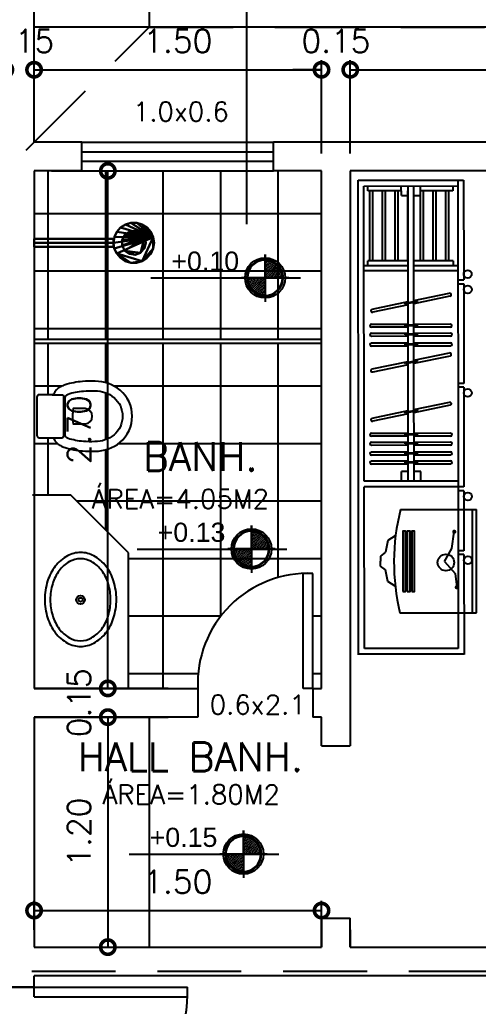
# Model space of a CAD drawing. Extents: x 500 to 638, y 181 to 267.
# Drawn here: x 540.95 to 543.34, y 231.96 to 237.11 of the extents above; entities that cross this region are included whole.
import ezdxf
from ezdxf.enums import TextEntityAlignment as Align

# ---------------------------------------------------------------- set-up
doc = ezdxf.new("R2010")
doc.units = 0
doc.header["$LTSCALE"] = 7
doc.linetypes.add('HIDDEN2', pattern=[0.1875, 0.125, -0.0625])
doc.layers.get('0').update_dxf_attribs({"linetype": 'CONTINUOUS'})
doc.layers.get('DEFPOINTS').update_dxf_attribs({"linetype": 'CONTINUOUS'})
for name, color, linetype in [('ACESSÓRIO', 2, 'CONTINUOUS'), ('ALVENARIA', 7, 'CONTINUOUS'), ('ALVENARIA1', 44, 'CONTINUOUS'), ('COBERTURA', 6, 'CONTINUOUS'), ('COTA', 1, 'CONTINUOUS'), ('HATCH', 30, 'CONTINUOUS'), ('JAPOR', 142, 'CONTINUOUS'), ('TEXTO2', 40, 'CONTINUOUS'), ('TEXTO3', 3, 'CONTINUOUS')]:
    doc.layers.add(name, color=color, linetype=linetype)
doc.styles.add('ARIALN', font='arial.ttf')
doc.styles.add('SIMPLEX', font='SIMPLEX.SHX')
doc.dimstyles.new('DIM50', dxfattribs={"dimtxt": 0.12, "dimasz": 0.15, "dimexe": 0.05, "dimexo": 0.09, "dimgap": 0.09, "dimtad": 1, "dimzin": 0, "dimdsep": 46, "dimtxsty": 'SIMPLEX', "dimblk1": 'DOTSMALL', "dimblk2": 'DOTSMALL', "dimsah": 1, "dimcen": 0.09, "dimadec": 0, "dimazin": 0, "dimtfac": 1, "dimtix": 1, "dimtofl": 0, "dimtmove": 2, "dimatfit": 3, "dimldrblk": 'DOTSMALL', "dimfxl": 1, "dimtolj": 1, "dimtzin": 0, "dimarcsym": 0})

# ---------------------------------------------------------------- blocks, each defined once
blk = doc.blocks.new('A$C552C76D0')
at = {"layer": 'ACESSÓRIO'}
for points in [[(0.4965, 0.1825), (0.4965, 0.0825, -0.411177), (0.4855, 0.0705), (0.4165, 0.0705, 0.293607), (0.4085, 0.066, -0.168721), (0.3745, 0.029, -0.065493), (0.3493, 0.0187, -0.054217), (0.2587, 0.0012, -0.032691), (0.1933, 0, -0.170487), (0.0627, 0.0464, -0.222764), (0, 0.1825, -0.222764), (0.0627, 0.3186, -0.170487), (0.1933, 0.365, -0.032691), (0.2587, 0.3638, -0.054217), (0.3493, 0.3463, -0.065493), (0.3745, 0.336, -0.168721), (0.4085, 0.299, 0.293607), (0.4165, 0.2945), (0.4855, 0.2945, -0.411177), (0.4965, 0.2825)], [(0.05, 0.1825, 0.222371), (0.0945, 0.085, 0.171293), (0.1945, 0.05, 0.033324), (0.2545, 0.051, 0.054221), (0.3345, 0.0665, 0.314946), (0.3495, 0.089), (0.3495, 0.1825), (0.3495, 0.276, 0.314946), (0.3345, 0.2985, 0.054221), (0.2545, 0.314, 0.033324), (0.1945, 0.315, 0.171293), (0.0945, 0.28, 0.222371)], [(0.2445, 0.2225), (0.3075, 0.2225, -0.075), (0.3075, 0.1425), (0.2445, 0.1425, -0.9125)]]:
    blk.add_lwpolyline(points, format="xyb", close=True, dxfattribs=at)
for points in [[(0.4165, 0.2945), (0.366, 0.2945, 0.448446), (0.358, 0.286)], [(0, 0.182, -0.000669), (0, 0.1825, -0.170487)], [(0.4165, 0.0705), (0.366, 0.0705, -0.448446), (0.358, 0.079)]]:
    blk.add_lwpolyline(points, format="xyb", dxfattribs=at)
blk = doc.blocks.new('SACHS__3')
at = {"color": 0}
mesh = blk.add_polyface(dxfattribs=at)
corners = [(0, -2.08, 228.8), (41.51, -2.08, 228.8), (41.51, -2.08, 231.2), (0, -2.08, 231.2), (41.51, 0, 232.4), (0, 0, 232.4), (41.51, 2.08, 231.2), (0, 2.08, 231.2), (41.51, 2.08, 228.8), (0, 2.08, 228.8), (41.51, 0, 227.6), (0, 0, 227.6), (58.92, 7.97, 220), (60.89, 5.7, 220), (62.13, 2.97, 220), (56.4, 9.6, 220), (53.53, 10.45, 220), (50.53, 10.45, 220), (47.64, 9.62, 220), (45.12, 8, 220), (43.14, 5.74, 220), (41.88, 3.02, 220), (41.44, 0.05, 220), (41.85, -2.92, 220), (43.09, -5.66, 220), (56.31, -9.64, 220), (50.42, -10.44, 220), (47.55, -9.57, 220), (45.04, -7.93, 220), (53.42, -10.46, 220), (62.1, -3.07, 220), (60.83, -5.79, 220), (58.84, -8.04, 220), (62.56, -0.11, 220), (62.13, 2.97, 234), (60.89, 5.7, 234), (58.92, 7.97, 234), (56.4, 9.6, 234), (53.53, 10.45, 234), (50.53, 10.45, 234), (47.64, 9.62, 234), (45.12, 8, 234), (43.14, 5.74, 234), (41.88, 3.02, 234), (41.44, 0.05, 234), (41.85, -2.92, 234), (43.09, -5.66, 234), (56.31, -9.64, 234), (50.42, -10.44, 234), (47.55, -9.57, 234), (45.04, -7.93, 234), (53.42, -10.46, 234), (62.1, -3.07, 234), (60.83, -5.79, 234), (58.84, -8.04, 234), (62.56, -0.11, 234), (52.77, 6.22, 234), (55.57, 5.15, 234), (57.55, 2.91, 234), (49.8, 5.87, 234), (47.33, 4.17, 234), (45.92, 1.53, 234), (45.91, -1.47, 234), (47.28, -4.13, 234), (55.52, -5.19, 234), (52.71, -6.23, 234), (49.74, -5.84, 234), (58.27, -0.06, 234), (57.52, -2.96, 234), (57.55, 2.91, 238), (55.57, 5.15, 238), (52.77, 6.22, 238), (49.8, 5.87, 238), (47.33, 4.17, 238), (45.92, 1.53, 238), (45.91, -1.47, 238), (47.28, -4.13, 238), (55.52, -5.19, 238), (52.71, -6.23, 238), (49.74, -5.84, 238), (58.27, -0.06, 238), (57.52, -2.96, 238)]
mesh.append_faces([[corners[k] for k in face] for face in [(0, 1, 2, 3), (3, 2, 4, 5), (5, 4, 6, 7), (7, 6, 8, 9), (9, 8, 10, 11), (11, 10, 1, 0), (14, 13, 35, 34), (13, 12, 36, 35), (12, 15, 37, 36), (15, 16, 38, 37), (16, 17, 39, 38), (17, 18, 40, 39), (18, 19, 41, 40), (19, 20, 42, 41), (20, 21, 43, 42), (21, 22, 44, 43), (22, 23, 45, 44), (23, 24, 46, 45), (24, 28, 50, 46), (28, 27, 49, 50), (27, 26, 48, 49), (26, 29, 51, 48), (29, 25, 47, 51), (25, 32, 54, 47), (32, 31, 53, 54), (31, 30, 52, 53), (30, 33, 55, 52), (33, 14, 34, 55), (58, 57, 70, 69), (57, 56, 71, 70), (56, 59, 72, 71), (59, 60, 73, 72), (60, 61, 74, 73), (61, 62, 75, 74), (62, 63, 76, 75), (63, 66, 79, 76), (66, 65, 78, 79), (65, 64, 77, 78), (64, 68, 81, 77), (68, 67, 80, 81), (67, 58, 69, 80)]], dxfattribs={"color": 0})
mesh.append_faces([[corners[k] for k in face] for face in [(49, 46, 50), (47, 48, 51), (53, 47, 54), (34, 52, 55), (78, 76, 79), (80, 77, 81)]], dxfattribs={"vtx0": -1, "color": 0})
mesh.append_faces([[corners[k] for k in face] for face in [(27, 24, 26), (31, 25, 30), (48, 46, 49), (52, 47, 53), (65, 63, 64), (67, 64, 58), (77, 76, 78), (69, 77, 80)]], dxfattribs={"vtx0": -1, "vtx1": -1, "color": 0})
mesh.append_faces([[corners[k] for k in face] for face in [(25, 24, 14), (26, 24, 25), (30, 25, 14), (34, 46, 47), (47, 46, 48), (34, 47, 52), (64, 63, 58), (69, 76, 77)]], dxfattribs={"vtx0": -1, "vtx1": -1, "vtx2": -1, "color": 0})
mesh.append_faces([[corners[k] for k in face] for face in [(34, 36, 37), (34, 37, 38), (34, 38, 39), (34, 39, 40), (34, 40, 41), (34, 41, 42), (34, 42, 43), (34, 43, 44), (34, 44, 45), (34, 45, 46), (69, 71, 72), (69, 72, 73), (69, 73, 74), (69, 74, 75), (69, 75, 76)]], dxfattribs={"vtx0": -1, "vtx2": -1, "color": 0})
mesh.append_faces([[corners[k] for k in face] for face in [(28, 24, 27), (29, 26, 25), (32, 25, 31), (33, 30, 14), (66, 63, 65), (68, 64, 67)]], dxfattribs={"vtx1": -1, "color": 0})
mesh.append_faces([[corners[k] for k in face] for face in [(15, 12, 14), (16, 15, 14), (17, 16, 14), (18, 17, 14), (19, 18, 14), (20, 19, 14), (21, 20, 14), (22, 21, 14), (23, 22, 14), (24, 23, 14), (59, 56, 58), (60, 59, 58), (61, 60, 58), (62, 61, 58), (63, 62, 58)]], dxfattribs={"vtx1": -1, "vtx2": -1, "color": 0})
mesh.append_faces([[corners[k] for k in face] for face in [(12, 13, 14), (34, 35, 36), (56, 57, 58), (69, 70, 71)]], dxfattribs={"vtx2": -1, "color": 0})
blk = doc.blocks.new('RTTTck')
for p, q in [((26.6504, 11.7236), (26.6504, 12.249)), ((27.3654, 12.249), (26.6504, 12.249)), ((27.3654, 11.7197), (27.3654, 12.249)), ((26.6504, 12.2204), (27.3654, 12.2204)), ((26.9214, 12.0785), (26.8048, 12.0957)), ((27.0106, 12.0271), (27.093, 12.1025)), ((27.093, 12.1025), (27.1891, 12.1128)), ((27.0106, 12.0271), (26.9214, 12.0785)), ((26.8339, 11.6856), (26.8656, 11.6357)), ((27.182, 11.6856), (27.1503, 11.6357)), ((26.8656, 11.6357), (26.9464, 11.6203)), ((26.9464, 11.6203), (26.9733, 11.5857)), ((27.0695, 11.6203), (27.0426, 11.5857)), ((27.1503, 11.6357), (27.0695, 11.6203)), ((26.9733, 11.5857), (27.0079, 11.5857)), ((27.0426, 11.5857), (27.0079, 11.5857))]:
    blk.add_line(p, q)
at = {"const_width": 0.0143}
for points in [[(26.8119, 12.0957, 1), (26.7976, 12.0957, 1)], [(27.1962, 12.1128, 1), (27.1819, 12.1128, 1)]]:
    blk.add_lwpolyline(points, format="xyb", close=True, dxfattribs=at)
for points in [[(27.2195, 11.801), (27.2195, 11.8202), (26.8002, 11.8202), (26.8002, 11.801)], [(27.2195, 11.7703), (27.2195, 11.7895), (26.8002, 11.7895), (26.8002, 11.7703)], [(27.2195, 11.7395), (27.2195, 11.7587), (26.8002, 11.7587), (26.8002, 11.7395)]]:
    blk.add_lwpolyline(points, close=True)
blk.add_circle((27.0175, 12.0374), 0.0572)
blk.add_arc((27.0156, 13.1628), 1.4849, 255.76227, 283.62592)
blk = doc.blocks.new('A$C3E6E6E0C')
at = {"layer": 'ACESSÓRIO'}
for p, q in [((0, 2.4752), (0.55, 2.4757)), ((0.0014, 0.8752), (0, 2.4752)), ((0.52, 2.4757), (0.5214, 0.8757)), ((0.55, 2.4757), (0.5505, 1.9557)), ((0.03, 2.4453), (0.52, 2.4457)), ((0.0314, 0.9053), (0.03, 2.4453)), ((0.0499, 2.4193), (0.0499, 2.4453)), ((0.225, 2.4195), (0.0499, 2.4193)), ((0.0607, 2.0545), (0.0603, 2.4193)), ((0.0768, 2.0545), (0.0765, 2.4193)), ((0.1268, 2.0545), (0.1265, 2.4194)), ((0.1429, 2.0546), (0.1426, 2.4194)), ((0.1929, 2.0546), (0.1926, 2.4194)), ((0.2091, 2.0546), (0.2088, 2.4195)), ((0.2251, 2.3954), (0.225, 2.4454)), ((0.2591, 2.0547), (0.2588, 2.4195)), ((0.2611, 1.2684), (0.26, 2.4455)), ((0.2911, 1.2746), (0.29, 2.4455)), ((0.3252, 2.0547), (0.3249, 2.4196)), ((0.3251, 2.3955), (0.325, 2.4455)), ((0.4944, 2.4197), (0.325, 2.4196)), ((0.3414, 2.0547), (0.341, 2.4196)), ((0.3914, 2.0548), (0.391, 2.4196)), ((0.4075, 2.0548), (0.4072, 2.4196)), ((0.4575, 2.0548), (0.4572, 2.4197)), ((0.4736, 2.0549), (0.4733, 2.4197)), ((0.4944, 2.4457), (0.4944, 2.4197)), ((0.2251, 2.3954), (0.2601, 2.3955)), ((0.2901, 2.3955), (0.3251, 2.3955)), ((0.2604, 2.0287), (0.0304, 2.0285)), ((0.2604, 2.0547), (0.0502, 2.0545)), ((0.0503, 2.0285), (0.0502, 2.0545)), ((0.4948, 2.0549), (0.2904, 2.0547)), ((0.5204, 2.0289), (0.2904, 2.0287)), ((0.4948, 2.0549), (0.4948, 2.0289)), ((0.2604, 2.0027), (0.0304, 2.0025)), ((0.5204, 2.003), (0.2904, 2.0028)), ((0.5205, 1.9557), (0.5505, 1.9557)), ((0.5205, 1.9357), (0.5505, 1.9357)), ((0.5505, 1.9357), (0.5509, 1.4157)), ((0.2906, 1.8484), (0.4755, 1.8865)), ((0.4789, 1.8697), (0.2906, 1.8309)), ((0.0725, 1.8034), (0.2606, 1.8422)), ((0.2606, 1.8247), (0.076, 1.7867)), ((0.2449, 1.8339), (0.3065, 1.8466)), ((0.2459, 1.829), (0.2449, 1.8339)), ((0.3075, 1.8417), (0.2459, 1.829)), ((0.2607, 1.7203), (0.2606, 1.832)), ((0.2907, 1.7203), (0.2906, 1.8382)), ((0.3065, 1.8466), (0.3075, 1.8417)), ((0.0694, 1.7251), (0.2607, 1.7253)), ((0.2607, 1.7082), (0.0694, 1.708)), ((0.2444, 1.7203), (0.3072, 1.7204)), ((0.2444, 1.7153), (0.2444, 1.7203)), ((0.3072, 1.7154), (0.2444, 1.7153)), ((0.2607, 1.6732), (0.2607, 1.7154)), ((0.2907, 1.7253), (0.4808, 1.7255)), ((0.2907, 1.6732), (0.2907, 1.7154)), ((0.4808, 1.7084), (0.2907, 1.7082)), ((0.3072, 1.7204), (0.3072, 1.7154)), ((0.0694, 1.678), (0.2607, 1.6782)), ((0.2607, 1.661), (0.0694, 1.6609)), ((0.2444, 1.6732), (0.3073, 1.6732)), ((0.2444, 1.6682), (0.2444, 1.6732)), ((0.3073, 1.6683), (0.2444, 1.6682)), ((0.2608, 1.622), (0.2607, 1.6682)), ((0.2907, 1.6782), (0.4808, 1.6784)), ((0.2908, 1.622), (0.2907, 1.6683)), ((0.4809, 1.6612), (0.2907, 1.6611)), ((0.3073, 1.6732), (0.3073, 1.6683)), ((0.0695, 1.6268), (0.2607, 1.6269)), ((0.2608, 1.6098), (0.0695, 1.6096)), ((0.2445, 1.6219), (0.3073, 1.622)), ((0.2445, 1.617), (0.2445, 1.6219)), ((0.3073, 1.617), (0.2445, 1.617)), ((0.2907, 1.627), (0.4809, 1.6271)), ((0.4809, 1.61), (0.2908, 1.6098)), ((0.3073, 1.622), (0.3073, 1.617)), ((0.2908, 1.5366), (0.4758, 1.5747)), ((0.4792, 1.558), (0.2908, 1.5191)), ((0.0728, 1.4917), (0.2608, 1.5304)), ((0.2608, 1.513), (0.0763, 1.4749)), ((0.2452, 1.5221), (0.3068, 1.5348)), ((0.2462, 1.5173), (0.2452, 1.5221)), ((0.3078, 1.53), (0.2462, 1.5173)), ((0.3068, 1.5348), (0.3078, 1.53)), ((0.5509, 1.4157), (0.5209, 1.4157)), ((0.551, 1.3957), (0.521, 1.3957)), ((0.551, 1.3957), (0.5514, 0.8757)), ((0.2911, 1.2797), (0.476, 1.3178)), ((0.4794, 1.301), (0.2911, 1.2622)), ((0.073, 1.2347), (0.2611, 1.2735)), ((0.2611, 1.256), (0.0765, 1.218)), ((0.2454, 1.2652), (0.307, 1.2779)), ((0.2464, 1.2603), (0.2454, 1.2652)), ((0.308, 1.273), (0.2464, 1.2603)), ((0.2612, 1.1516), (0.2611, 1.2634)), ((0.2912, 1.1517), (0.2911, 1.2695)), ((0.307, 1.2779), (0.308, 1.273)), ((0.0699, 1.1564), (0.2612, 1.1566)), ((0.2612, 1.1395), (0.0699, 1.1393)), ((0.2449, 1.1516), (0.3077, 1.1517)), ((0.2449, 1.1467), (0.2449, 1.1516)), ((0.3077, 1.1467), (0.2449, 1.1467)), ((0.2612, 1.1045), (0.2612, 1.1467)), ((0.2912, 1.1566), (0.4813, 1.1568)), ((0.2912, 1.1045), (0.2912, 1.1467)), ((0.4813, 1.1397), (0.2912, 1.1395)), ((0.3077, 1.1517), (0.3077, 1.1467)), ((0.0699, 1.1093), (0.2612, 1.1095)), ((0.2612, 1.0924), (0.0699, 1.0922)), ((0.2449, 1.1045), (0.3078, 1.1046)), ((0.2449, 1.0995), (0.2449, 1.1045)), ((0.3078, 1.0996), (0.2449, 1.0995)), ((0.2613, 1.0533), (0.2612, 1.0996)), ((0.2912, 1.1095), (0.4814, 1.1097)), ((0.2913, 1.0533), (0.2912, 1.0996)), ((0.4814, 1.0926), (0.2912, 1.0924)), ((0.3078, 1.1046), (0.3078, 1.0996)), ((0.07, 1.0581), (0.2612, 1.0582)), ((0.2613, 1.0411), (0.07, 1.0409)), ((0.245, 1.0483), (0.245, 1.0533)), ((0.245, 1.0533), (0.3078, 1.0533)), ((0.3078, 1.0484), (0.245, 1.0483)), ((0.2613, 1.0062), (0.2613, 1.0483)), ((0.2912, 1.0583), (0.4814, 1.0584)), ((0.2913, 1.0062), (0.2913, 1.0483)), ((0.4814, 1.0413), (0.2913, 1.0411)), ((0.3078, 1.0533), (0.3078, 1.0484)), ((0.07, 1.011), (0.2613, 1.0111)), ((0.2613, 0.994), (0.07, 0.9938)), ((0.245, 1.0061), (0.3079, 1.0062)), ((0.245, 1.0012), (0.245, 1.0061)), ((0.3079, 1.0012), (0.245, 1.0012)), ((0.2614, 0.9055), (0.2613, 1.0012)), ((0.2913, 1.0112), (0.4814, 1.0113)), ((0.2914, 0.9055), (0.2913, 1.0012)), ((0.4815, 0.9942), (0.2913, 0.994)), ((0.3079, 1.0062), (0.3079, 1.0012)), ((0.2613, 0.9555), (0.2263, 0.9554)), ((0.2264, 0.9054), (0.2263, 0.9554)), ((0.3263, 0.9555), (0.2913, 0.9555)), ((0.3264, 0.9055), (0.3263, 0.9555)), ((0.0022, 0), (0.0014, 0.8752)), ((0.5214, 0.9057), (0.0314, 0.9053)), ((0.5514, 0.8757), (0.0314, 0.8753)), ((0.0322, 0.0322), (0.0314, 0.8753)), ((0.5214, 0.8757), (0.5222, 0.0326)), ((0.5514, 0.8557), (0.5214, 0.8557)), ((0.5514, 0.8557), (0.5517, 0.5427)), ((0.5517, 0.5427), (0.5217, 0.5426)), ((0.5517, 0.5227), (0.5217, 0.5226)), ((0.5517, 0.5227), (0.5522, 0.0027)), ((0.5522, 0.0027), (0.0022, 0.0022)), ((0.5222, 0.0326), (0.0322, 0.0322)), ((0.5522, 0.0027), (0.5522, 0.0005))]:
    blk.add_line(p, q, dxfattribs=at)
for centre in [(0.5712, 1.9859), (0.5713, 1.9055), (0.5717, 1.3655), (0.5722, 0.8255), (0.5725, 0.4925)]:
    blk.add_circle(centre, 0.0208, dxfattribs=at)
for centre, start, end in [((0.4772, 1.8781), 281.6452, 101.6452), ((0.0742, 1.795), 101.6452, 281.6452), ((0.0694, 1.7166), 90.0505, 270.0505), ((0.4808, 1.7169), 270.0505, 90.0505), ((0.0694, 1.6694), 90.0505, 270.0505), ((0.4809, 1.6698), 270.0505, 90.0505), ((0.0695, 1.6182), 90.0505, 270.0505), ((0.4809, 1.6186), 270.0505, 90.0505), ((0.4775, 1.5663), 281.6452, 101.6452), ((0.0745, 1.4833), 101.6452, 281.6452), ((0.4777, 1.3094), 281.6452, 101.6452), ((0.0747, 1.2264), 101.6452, 281.6452), ((0.0699, 1.1479), 90.0505, 270.0505), ((0.4813, 1.1482), 270.0505, 90.0505), ((0.0699, 1.1008), 90.0505, 270.0505), ((0.4814, 1.1011), 270.0505, 90.0505), ((0.07, 1.0495), 90.0505, 270.0505), ((0.4814, 1.0499), 270.0505, 90.0505), ((0.07, 1.0024), 90.0505, 270.0505), ((0.4814, 1.0028), 270.0505, 90.0505)]:
    blk.add_arc(centre, 0.00856, start, end, dxfattribs=at)
at = {"layer": 'ACESSÓRIO', "xscale": 0.7538247115756462, "yscale": 0.7538247115756747, "zscale": 0.7538247115756774, "rotation": 270}
blk.add_blockref('RTTTck', (-8.6166, 20.8476), dxfattribs=at)
blk = doc.blocks.new('_DOTSMALL')
at = {"color": 0, "linetype": 'ByBlock', "const_width": 0.5}
blk.add_lwpolyline([(-0.0625, 0, 1), (0.0625, 0, 1)], format="xyb", close=True, dxfattribs=at)
blk = doc.blocks.new('*D27')
at = {"layer": 'COTA', "color": 0, "lineweight": -2}
for p, q in [((541.0266, 236.5619), (541.0266, 236.8997)), ((542.5263, 236.4119), (542.5263, 236.8997)), ((541.0266, 236.8497), (542.5263, 236.8497))]:
    blk.add_line(p, q, dxfattribs=at)
at = {"layer": 'DEFPOINTS', "color": 0}
for p in [(542.5263, 236.8497), (541.0266, 236.4719), (542.5263, 236.3219)]:
    blk.add_point(p, dxfattribs=at)
at = {"layer": 'COTA', "color": 0, "lineweight": -2, "xscale": 0.15, "yscale": 0.15, "zscale": 0.15, "rotation": 180}
blk.add_blockref('_DOTSMALL', (541.0266, 236.8497), dxfattribs=at)
at = {"layer": 'COTA', "color": 0, "lineweight": -2, "xscale": 0.15, "yscale": 0.15, "zscale": 0.15}
blk.add_blockref('_DOTSMALL', (542.5263, 236.8497), dxfattribs=at)
at = {"layer": 'COTA', "color": 0, "insert": (541.7765, 236.9997), "char_height": 0.12, "attachment_point": 5, "style": 'SIMPLEX'}
blk.add_mtext('\\A1;1.50', dxfattribs=at)
blk = doc.blocks.new('*D28')
at = {"layer": 'COTA', "color": 0, "lineweight": -2}
for p, q in [((542.5263, 236.4119), (542.5263, 236.8997)), ((542.6763, 236.4119), (542.6763, 236.8997)), ((542.5263, 236.8497), (542.3763, 236.8497)), ((542.6763, 236.8497), (542.8263, 236.8497))]:
    blk.add_line(p, q, dxfattribs=at)
at = {"layer": 'DEFPOINTS', "color": 0}
for p in [(542.6763, 236.8497), (542.5263, 236.3219), (542.6763, 236.3219)]:
    blk.add_point(p, dxfattribs=at)
at = {"layer": 'COTA', "color": 0, "lineweight": -2, "xscale": 0.15, "yscale": 0.15, "zscale": 0.15}
blk.add_blockref('_DOTSMALL', (542.5263, 236.8497), dxfattribs=at)
at = {"layer": 'COTA', "color": 0, "lineweight": -2, "xscale": 0.15, "yscale": 0.15, "zscale": 0.15, "rotation": 180}
blk.add_blockref('_DOTSMALL', (542.6763, 236.8497), dxfattribs=at)
at = {"layer": 'COTA', "color": 0, "insert": (542.6013, 236.9997), "char_height": 0.12, "attachment_point": 5, "style": 'SIMPLEX'}
blk.add_mtext('\\A1;0.15', dxfattribs=at)
blk = doc.blocks.new('*D29')
at = {"layer": 'COTA', "color": 0, "lineweight": -2}
for p, q in [((542.6763, 236.4119), (542.6763, 236.8997)), ((546.284, 236.4119), (546.284, 236.8997)), ((542.6763, 236.8497), (546.284, 236.8497))]:
    blk.add_line(p, q, dxfattribs=at)
at = {"layer": 'DEFPOINTS', "color": 0}
for p in [(546.284, 236.8497), (542.6763, 236.3219), (546.284, 236.3219)]:
    blk.add_point(p, dxfattribs=at)
at = {"layer": 'COTA', "color": 0, "lineweight": -2, "xscale": 0.15, "yscale": 0.15, "zscale": 0.15, "rotation": 180}
blk.add_blockref('_DOTSMALL', (542.6763, 236.8497), dxfattribs=at)
at = {"layer": 'COTA', "color": 0, "lineweight": -2, "xscale": 0.15, "yscale": 0.15, "zscale": 0.15}
blk.add_blockref('_DOTSMALL', (546.284, 236.8497), dxfattribs=at)
at = {"layer": 'COTA', "color": 0, "insert": (544.4802, 236.9997), "char_height": 0.12, "attachment_point": 5, "style": 'SIMPLEX'}
blk.add_mtext('\\A1;3.60', dxfattribs=at)
blk = doc.blocks.new('*D37')
at = {"layer": 'COTA', "color": 0, "lineweight": -2}
for p, q in [((540.8766, 236.4404), (540.8766, 236.8997)), ((541.0266, 236.5619), (541.0266, 236.8997)), ((540.8766, 236.8497), (540.7266, 236.8497)), ((541.0266, 236.8497), (541.1766, 236.8497))]:
    blk.add_line(p, q, dxfattribs=at)
at = {"layer": 'DEFPOINTS', "color": 0}
for p in [(540.8766, 236.8497), (541.0266, 236.4719), (540.8766, 236.3504)]:
    blk.add_point(p, dxfattribs=at)
at = {"layer": 'COTA', "color": 0, "lineweight": -2, "xscale": 0.15, "yscale": 0.15, "zscale": 0.15}
blk.add_blockref('_DOTSMALL', (540.8766, 236.8497), dxfattribs=at)
at = {"layer": 'COTA', "color": 0, "lineweight": -2, "xscale": 0.15, "yscale": 0.15, "zscale": 0.15, "rotation": 180}
blk.add_blockref('_DOTSMALL', (541.0266, 236.8497), dxfattribs=at)
at = {"layer": 'COTA', "color": 0, "insert": (540.9516, 236.9997), "char_height": 0.12, "attachment_point": 5, "style": 'SIMPLEX'}
blk.add_mtext('\\A1;0.15', dxfattribs=at)
blk = doc.blocks.new('*D68')
at = {"layer": 'COTA', "color": 0, "lineweight": -2}
for p, q in [((541.1166, 233.4719), (541.4613, 233.4719)), ((541.4113, 233.4719), (541.4113, 232.2719)), ((541.1166, 232.2719), (541.4613, 232.2719))]:
    blk.add_line(p, q, dxfattribs=at)
at = {"layer": 'DEFPOINTS', "color": 0}
for p in [(541.0266, 233.4719), (541.0266, 232.2719), (541.4113, 232.2719)]:
    blk.add_point(p, dxfattribs=at)
at = {"layer": 'COTA', "color": 0, "lineweight": -2, "xscale": 0.15, "yscale": 0.15, "zscale": 0.15}
for p, rotation in [((541.4113, 233.4719), 90), ((541.4113, 232.2719), 270)]:
    blk.add_blockref('_DOTSMALL', p, dxfattribs=dict(at, rotation=rotation))
at = {"layer": 'COTA', "color": 0, "insert": (541.2613, 232.8719), "char_height": 0.12, "attachment_point": 5, "rotation": 90, "style": 'SIMPLEX'}
blk.add_mtext('\\A1;1.20', dxfattribs=at)
blk = doc.blocks.new('*D69')
at = {"layer": 'COTA', "color": 0, "lineweight": -2}
for p, q in [((541.0266, 232.3619), (541.0266, 232.5129)), ((542.5263, 232.3619), (542.5263, 232.5129)), ((541.0266, 232.4629), (542.5263, 232.4629))]:
    blk.add_line(p, q, dxfattribs=at)
at = {"layer": 'DEFPOINTS', "color": 0}
for p in [(542.5263, 232.4629), (541.0266, 232.2719), (542.5263, 232.2719)]:
    blk.add_point(p, dxfattribs=at)
at = {"layer": 'COTA', "color": 0, "lineweight": -2, "xscale": 0.15, "yscale": 0.15, "zscale": 0.15, "rotation": 180}
blk.add_blockref('_DOTSMALL', (541.0266, 232.4629), dxfattribs=at)
at = {"layer": 'COTA', "color": 0, "lineweight": -2, "xscale": 0.15, "yscale": 0.15, "zscale": 0.15}
blk.add_blockref('_DOTSMALL', (542.5263, 232.4629), dxfattribs=at)
at = {"layer": 'COTA', "color": 0, "insert": (541.7765, 232.6129), "char_height": 0.12, "attachment_point": 5, "style": 'SIMPLEX'}
blk.add_mtext('\\A1;1.50', dxfattribs=at)
blk = doc.blocks.new('*D70')
at = {"layer": 'COTA', "color": 0, "lineweight": -2}
for p, q in [((541.4113, 233.6219), (541.4113, 233.7719)), ((541.1166, 233.6219), (541.4613, 233.6219)), ((541.1166, 233.4719), (541.4613, 233.4719)), ((541.4113, 233.4719), (541.4113, 233.3219))]:
    blk.add_line(p, q, dxfattribs=at)
at = {"layer": 'DEFPOINTS', "color": 0}
for p in [(541.0266, 233.6219), (541.4113, 233.6219), (541.0266, 233.4719)]:
    blk.add_point(p, dxfattribs=at)
at = {"layer": 'COTA', "color": 0, "lineweight": -2, "xscale": 0.15, "yscale": 0.15, "zscale": 0.15}
for p, rotation in [((541.4113, 233.6219), 270), ((541.4113, 233.4719), 90)]:
    blk.add_blockref('_DOTSMALL', p, dxfattribs=dict(at, rotation=rotation))
at = {"layer": 'COTA', "color": 0, "insert": (541.2613, 233.5469), "char_height": 0.12, "attachment_point": 5, "rotation": 90, "style": 'SIMPLEX'}
blk.add_mtext('\\A1;0.15', dxfattribs=at)
blk = doc.blocks.new('*D71')
at = {"layer": 'COTA', "color": 0, "lineweight": -2}
for p, q in [((541.1166, 236.3219), (541.4613, 236.3219)), ((541.4113, 233.6219), (541.4113, 236.3219)), ((541.1166, 233.6219), (541.4613, 233.6219))]:
    blk.add_line(p, q, dxfattribs=at)
at = {"layer": 'DEFPOINTS', "color": 0}
for p in [(541.0266, 236.3219), (541.4113, 236.3219), (541.0266, 233.6219)]:
    blk.add_point(p, dxfattribs=at)
at = {"layer": 'COTA', "color": 0, "lineweight": -2, "xscale": 0.15, "yscale": 0.15, "zscale": 0.15}
for p, rotation in [((541.4113, 236.3219), 90), ((541.4113, 233.6219), 270)]:
    blk.add_blockref('_DOTSMALL', p, dxfattribs=dict(at, rotation=rotation))
at = {"layer": 'COTA', "color": 0, "insert": (541.2613, 234.9719), "char_height": 0.12, "attachment_point": 5, "rotation": 90, "style": 'SIMPLEX'}
blk.add_mtext('\\A1;2.70', dxfattribs=at)

msp = doc.modelspace()

# ---------------------------------------------------------------- hatches: boundary and pattern name
at = {"layer": 'HATCH'}
h = msp.add_hatch(dxfattribs=at)
h.set_pattern_fill('_USER', color=256, scale=0.3, style=0, double=1, pattern_type=0)
h.set_pattern_definition([(0, (0.5, 0), (0, 0.3), []), (90, (0.5, 0), (-0.3, 2e-17), [])])
h.paths.add_polyline_path([(541.5188, 234.3294), (541.5188, 233.6219), (541.7266, 233.6219), (541.8809, 233.6219, -0.439902), (542.4809, 234.2219), (542.4809, 233.6219), (542.5263, 233.6219), (542.5263, 235.4219), (541.0266, 235.4219), (541.0266, 234.814), (541.0266, 234.6294), (541.2188, 234.6294)])
h.paths.add_polyline_path([(541.4753, 234.9058, -0.170487), (541.3447, 234.8594, -0.032691), (541.2793, 234.8605, -0.054217), (541.1887, 234.8781, -0.065493), (541.1635, 234.8884, -0.168721), (541.1295, 234.9254, 0.261951), (541.1225, 234.9299), (541.0536, 234.9299, -0.439902), (541.0415, 234.9419), (541.0415, 235.0419), (541.0415, 235.1419, -0.439902), (541.0536, 235.1539), (541.1225, 235.1539, 0.261951), (541.1295, 235.1584, -0.168721), (541.1635, 235.1954, -0.065493), (541.1887, 235.2056, -0.054217), (541.2793, 235.2232, -0.032691), (541.3447, 235.2244, -0.170487), (541.4753, 235.1779, -0.222764), (541.538, 235.0419, -0.222764)], flags=16)
h.paths.add_polyline_path([(541.4435, 234.9444, -0.171293), (541.3435, 234.9094, -0.033324), (541.2835, 234.9104, -0.054221), (541.2035, 234.9259, -0.314946), (541.1885, 234.9484), (541.1885, 235.0419), (541.1885, 235.1354, -0.314946), (541.2035, 235.1579, -0.054221), (541.2835, 235.1734, -0.033324), (541.3435, 235.1744, -0.171293), (541.4435, 235.1394, -0.222371), (541.488, 235.0419, -0.222371)], flags=0)
h.paths.add_polyline_path([(541.2935, 235.0019), (541.2305, 235.0019, -0.075), (541.2305, 235.0819), (541.2935, 235.0819, -0.9125)], flags=0)
h.paths.add_polyline_path([(542.3766, 235.4419), (542.5263, 235.4419), (542.5263, 236.3219), (542.2765, 236.3219), (541.2765, 236.3219), (541.0266, 236.3219), (541.0266, 235.4419)])
h.paths.add_polyline_path([(541.5388, 234.7191), (542.2495, 234.7191), (542.2495, 234.9441), (541.5388, 234.9441)], flags=24)

# ---------------------------------------------------------------- linework, layer by layer
at = {"layer": 'ACESSÓRIO'}
for p, q in [((542.5263, 235.4419), (541.0266, 235.4419)), ((542.3766, 235.4419), (541.0266, 235.4419)), ((542.5263, 235.4219), (541.0266, 235.4219)), ((542.3766, 235.4219), (541.0266, 235.4219)), ((541.18, 235.1454), (541.18, 234.9384)), ((541.2188, 234.6294), (541.0188, 234.6294)), ((541.5188, 234.3294), (541.2188, 234.6294)), ((541.5188, 233.6219), (541.5188, 234.3294)), ((541.6266, 233.4719), (541.6266, 232.2719))]:
    msp.add_line(p, q, dxfattribs=at)
for radius in [0.0225, 0.0106]:
    msp.add_circle((541.2693, 234.0846), radius, dxfattribs=at)
for centre, radius, start, end in [((541.2957, 234.1382), 0.1994, 118.4948, 142.6545), ((541.2693, 234.1867), 0.1442, 90, 118.4948), ((541.2693, 234.1867), 0.1442, 61.5052, 90), ((541.243, 234.1382), 0.1994, 37.3455, 61.5052), ((541.3371, 234.1066), 0.2516, 142.6545, 162.46), ((541.2946, 234.1347), 0.1707, 119.3669, 143.643), ((541.2685, 234.1811), 0.1175, 90, 119.3669), ((541.2685, 234.1811), 0.1175, 60.6331, 90), ((541.2424, 234.1347), 0.1707, 36.357, 60.6331), ((541.2015, 234.1066), 0.2516, 17.54, 37.3455), ((541.3358, 234.1044), 0.2218, 143.643, 163.0433), ((541.2013, 234.1044), 0.2218, 16.9567, 36.357), ((541.4024, 234.0859), 0.32, 162.46, 180), ((541.4007, 234.0846), 0.2897, 163.0433, 180), ((541.1363, 234.0846), 0.2897, 0, 16.9567), ((541.1362, 234.0859), 0.32, 0, 17.54), ((541.4024, 234.0859), 0.32, 180, 197.54), ((541.4007, 234.0846), 0.2897, 180, 196.9567), ((541.1363, 234.0846), 0.2897, 343.0433, 360), ((541.1362, 234.0859), 0.32, 342.46, 360), ((541.3358, 234.0648), 0.2218, 196.9567, 216.357), ((541.2013, 234.0648), 0.2218, 323.643, 343.0433), ((541.3371, 234.0653), 0.2516, 197.54, 217.3455), ((541.2015, 234.0653), 0.2516, 322.6545, 342.46), ((541.2957, 234.0337), 0.1994, 217.3455, 241.5052), ((541.2946, 234.0345), 0.1707, 216.357, 240.6331), ((541.2424, 234.0345), 0.1707, 299.3669, 323.643), ((541.243, 234.0337), 0.1994, 298.4948, 322.6545), ((541.2693, 233.9851), 0.1442, 241.5052, 270), ((541.2685, 233.9881), 0.1175, 240.6331, 270), ((541.2685, 233.9881), 0.1175, 270, 299.3669), ((541.2693, 233.9851), 0.1442, 270, 298.4948)]:
    msp.add_arc(centre, radius, start, end, dxfattribs=at)
at = {"layer": 'ALVENARIA'}
for p, q in [((541.0266, 236.4719), (541.0266, 237.1919)), ((541.2765, 236.4719), (541.0266, 236.4719)), ((541.2765, 236.3219), (541.2765, 236.4719)), ((543.4802, 236.4719), (542.2765, 236.4719)), ((542.2765, 236.3219), (542.2765, 236.4719)), ((541.0266, 236.3219), (541.0266, 233.6219)), ((541.2765, 236.3219), (541.0266, 236.3219)), ((542.5263, 236.3219), (542.2765, 236.3219)), ((542.5263, 233.6219), (542.5263, 236.3219)), ((542.6763, 236.3219), (542.6763, 233.5469)), ((543.4802, 236.3219), (542.6763, 236.3219)), ((541.0266, 235.514), (541.0266, 234.814)), ((541.0266, 235.514), (541.0266, 234.814)), ((541.0266, 233.6219), (541.8809, 233.6219)), ((541.7266, 233.6219), (541.0266, 233.6219)), ((541.8809, 233.6219), (541.8809, 233.4719)), ((542.4809, 233.6219), (542.4809, 233.4719)), ((542.4809, 233.6219), (542.4809, 233.4719)), ((542.4809, 233.6219), (542.5263, 233.6219)), ((542.6763, 233.5469), (542.6763, 233.3229)), ((541.0266, 233.4719), (541.7266, 233.4719)), ((541.8809, 233.4719), (541.0266, 233.4719)), ((541.0266, 233.4719), (541.0266, 232.2719)), ((542.5263, 233.4719), (542.4809, 233.4719)), ((542.5263, 233.3229), (542.5263, 233.4719)), ((542.5263, 232.4229), (542.5263, 232.2719)), ((542.6763, 232.2719), (542.6763, 232.4229)), ((541.0266, 232.2719), (542.5263, 232.2719)), ((542.6763, 232.2719), (545.3926, 232.2719)), ((544.6343, 232.1219), (541.0266, 232.1219)), ((541.0266, 232.0628), (541.0266, 232.1219)), ((541.0266, 232.0628), (540.8766, 232.0628)), ((540.8766, 232.0628), (541.0266, 232.0628))]:
    msp.add_line(p, q, dxfattribs=at)
at = {"layer": 'ALVENARIA', "extrusion": (0, 0, -1)}
for p, q in [((542.5263, 233.3229), (542.6763, 233.3229)), ((542.5263, 232.4229), (542.6763, 232.4229)), ((542.5263, 232.2719), (542.5263, 232.3619)), ((542.6763, 232.3619), (542.6763, 232.2719))]:
    msp.add_line(p, q, dxfattribs=at)
at = {"layer": 'ALVENARIA1', "linetype": 'ByBlock', "ltscale": 0.15}
msp.add_line((542.1347, 240.132), (542.1347, 236.0448), dxfattribs=at)
at = {"layer": 'ALVENARIA1'}
msp.add_line((555.5064, 237.0719), (541.0266, 237.0719), dxfattribs=at)
at = {"layer": 'COBERTURA', "linetype": 'HIDDEN2', "ltscale": 0.5}
for p, q in [((541.6271, 238.0719), (541.6271, 237.072)), ((538.2015, 233.6464), (541.6271, 237.072)), ((541.6271, 237.072), (554.9065, 237.072)), ((539.7014, 232.1466), (555.5304, 232.1466))]:
    msp.add_line(p, q, dxfattribs=at)
at = {"layer": 'JAPOR'}
for p, q in [((541.2765, 236.4719), (542.2765, 236.4719)), ((541.2765, 236.4219), (542.2765, 236.4219)), ((541.2765, 236.3719), (542.2765, 236.3719)), ((541.2765, 236.3219), (542.2765, 236.3219)), ((542.4809, 234.2219), (542.4309, 234.2219)), ((542.4309, 233.6219), (542.4309, 234.2219)), ((542.4809, 233.6219), (542.4809, 234.2219)), ((542.4809, 233.6219), (542.4309, 233.6219)), ((541.0266, 232.0628), (541.8266, 232.0628)), ((541.0266, 232.0128), (541.0266, 232.0628)), ((541.0266, 232.0128), (541.8266, 232.0128))]:
    msp.add_line(p, q, dxfattribs=at)
for centre, radius, start, end in [((542.4559, 233.6469), 0.5755, 87.5104, 182.4896), ((541.0516, 232.0378), 0.7754, 268.1524, 1.8476)]:
    msp.add_arc(centre, radius, start, end, dxfattribs=at)
at = {"layer": 'TEXTO2'}
for p, q in [((542.2319, 235.8863), (542.2319, 235.639)), ((542.2319, 235.7639), (542.2319, 235.8863)), ((541.6358, 235.7633), (542.4161, 235.7633)), ((542.3556, 235.7639), (542.1089, 235.7639)), ((542.1417, 235.7645), (542.3222, 235.7645)), ((542.1606, 234.4717), (542.1606, 234.2244)), ((542.1606, 234.3493), (542.1606, 234.4717)), ((541.5645, 234.3486), (542.3448, 234.3486)), ((542.2842, 234.3493), (542.0376, 234.3493)), ((542.0703, 234.3499), (542.2509, 234.3499)), ((542.1187, 232.8801), (542.1187, 232.6328)), ((542.1187, 232.7577), (542.1187, 232.8801)), ((541.5226, 232.7571), (542.3029, 232.7571)), ((542.2424, 232.7577), (541.9957, 232.7577)), ((542.0285, 232.7583), (542.209, 232.7583))]:
    msp.add_line(p, q, dxfattribs=at)
at = {"layer": 'TEXTO2', "const_width": 0.0068}
for points in [[(542.325, 235.7639, 0.00165), (542.325, 235.7645, 0.412282), (542.2319, 235.8582, 1)], [(542.3175, 235.764, 0.00165), (542.3175, 235.7645, 0.412282), (542.2319, 235.8507, 0.412282)], [(542.31, 235.7639, 0.001965), (542.31, 235.7645, 0.411913), (542.2319, 235.8432, 1)], [(542.2725, 235.764, 0.003176), (542.2725, 235.7645, 0.410497), (542.2318, 235.8057, 0.410497)], [(542.2575, 235.764, 0.004592), (542.2575, 235.7645, 0.408844), (542.2318, 235.7907, 0.408844)], [(542.3025, 235.764, 0.001965), (542.3025, 235.7645, 0.411913), (542.2319, 235.8357, 0.411913)], [(542.295, 235.7639, 0.002428), (542.295, 235.7645, 0.411372), (542.2319, 235.8282, 1)], [(542.2875, 235.764, 0.002428), (542.2875, 235.7645, 0.411372), (542.2319, 235.8207, 0.411372)], [(542.28, 235.7639, 0.003176), (542.28, 235.7645, 0.410497), (542.2319, 235.8132, 1)], [(542.265, 235.7639, 0.004592), (542.265, 235.7645, 0.408844), (542.2319, 235.7982, 1)], [(542.1376, 235.7639, 0.414214), (542.2319, 235.6709, 0.412282)], [(542.1451, 235.764, 0.414214), (542.2319, 235.6784, 0.414214)], [(542.1526, 235.7645, 0.416517), (542.2319, 235.6859, 0.411913)], [(542.1601, 235.7645, 0.416517), (542.2319, 235.6934, 0.416517)], [(542.1676, 235.7645, 0.417061), (542.2319, 235.7009, 0.411372)], [(542.1751, 235.7645, 0.417061), (542.2319, 235.7084, 0.417061)], [(542.1826, 235.7645, 0.41794), (542.2319, 235.7159, 0.410497)], [(542.1901, 235.7645, 0.41794), (542.2318, 235.7234, 0.41794)], [(542.1976, 235.7645, 0.419603), (542.2319, 235.7309, 0.408844)], [(542.2051, 235.7645, 0.419603), (542.2318, 235.7384, 0.419603)], [(542.2126, 235.7645, 0.419603), (542.2317, 235.7459, 0.419603)], [(542.2201, 235.7645, 0.419603), (542.2315, 235.7534, 0.419603)], [(542.2276, 235.7645, 0.419603), (542.2314, 235.7609, 0.419603)], [(542.235, 235.7645, 0.004592), (542.235, 235.7645, 0.408844), (542.2314, 235.7682, 0.408844)], [(542.2425, 235.7643, 0.004592), (542.2425, 235.7645, 0.408844), (542.2315, 235.7757, 0.408844)], [(542.25, 235.7642, 0.004592), (542.25, 235.7645, 0.408844), (542.2317, 235.7832, 0.408844)], [(542.2461, 234.3493, 0.00165), (542.2461, 234.3499, 0.412282), (542.1605, 234.4361, 0.412282)], [(542.2311, 234.3493, 0.001965), (542.2311, 234.3499, 0.411913), (542.1605, 234.4211, 0.411913)], [(542.2161, 234.3494, 0.002428), (542.2161, 234.3499, 0.411372), (542.1605, 234.4061, 0.411372)], [(542.2536, 234.3493, 0.00165), (542.2536, 234.3499, 0.412282), (542.1606, 234.4436, 1)], [(542.2386, 234.3493, 0.001965), (542.2386, 234.3499, 0.411913), (542.1606, 234.4286, 1)], [(542.2236, 234.3493, 0.002428), (542.2236, 234.3499, 0.411372), (542.1606, 234.4136, 1)], [(542.2086, 234.3493, 0.003176), (542.2086, 234.3499, 0.410497), (542.1606, 234.3986, 1)], [(542.0663, 234.3493, 0.414214), (542.1606, 234.2562, 0.412282)], [(542.0738, 234.3493, 0.414214), (542.1605, 234.2637, 0.414214)], [(542.0813, 234.3499, 0.416517), (542.1606, 234.2712, 0.411913)], [(542.0888, 234.3499, 0.416517), (542.1605, 234.2787, 0.416517)], [(542.0963, 234.3499, 0.417061), (542.1606, 234.2862, 0.411372)], [(542.1038, 234.3499, 0.417061), (542.1605, 234.2937, 0.417061)], [(542.1113, 234.3499, 0.41794), (542.1606, 234.3012, 0.410497)], [(542.1188, 234.3499, 0.41794), (542.1605, 234.3087, 0.41794)], [(542.1263, 234.3499, 0.419603), (542.1606, 234.3162, 0.408844)], [(542.1338, 234.3499, 0.419603), (542.1605, 234.3237, 0.419603)], [(542.1413, 234.3499, 0.419603), (542.1603, 234.3312, 0.419603)], [(542.1488, 234.3499, 0.419603), (542.1602, 234.3387, 0.419603)], [(542.1563, 234.3499, 0.419603), (542.16, 234.3462, 0.419603)], [(542.1636, 234.3498, 0.004592), (542.1636, 234.3499, 0.408844), (542.16, 234.3536, 0.408844)], [(542.1711, 234.3497, 0.004592), (542.1711, 234.3499, 0.408844), (542.1602, 234.3611, 0.408844)], [(542.1786, 234.3496, 0.004592), (542.1786, 234.3499, 0.408844), (542.1603, 234.3686, 0.408844)], [(542.2011, 234.3494, 0.003176), (542.2011, 234.3499, 0.410497), (542.1605, 234.3911, 0.410497)], [(542.1861, 234.3494, 0.004592), (542.1861, 234.3499, 0.408844), (542.1605, 234.3761, 0.408844)], [(542.1936, 234.3493, 0.004592), (542.1936, 234.3499, 0.408844), (542.1606, 234.3836, 1)], [(542.2118, 232.7577, 0.00165), (542.2118, 232.7583, 0.412282), (542.1187, 232.852, 1)], [(542.2043, 232.7578, 0.00165), (542.2043, 232.7583, 0.412282), (542.1187, 232.8445, 0.412282)], [(542.1968, 232.7577, 0.001965), (542.1968, 232.7583, 0.411913), (542.1187, 232.837, 1)], [(542.1893, 232.7578, 0.001965), (542.1893, 232.7583, 0.411913), (542.1187, 232.8295, 0.411913)], [(542.1818, 232.7577, 0.002428), (542.1818, 232.7583, 0.411372), (542.1187, 232.822, 1)], [(542.1743, 232.7578, 0.002428), (542.1743, 232.7583, 0.411372), (542.1187, 232.8145, 0.411372)], [(542.1668, 232.7577, 0.003176), (542.1668, 232.7583, 0.410497), (542.1187, 232.807, 1)], [(542.0244, 232.7577, 0.414214), (542.1187, 232.6647, 0.412282)], [(542.0319, 232.7578, 0.414214), (542.1187, 232.6722, 0.414214)], [(542.0394, 232.7583, 0.416517), (542.1187, 232.6797, 0.411913)], [(542.0469, 232.7583, 0.416517), (542.1187, 232.6872, 0.416517)], [(542.0544, 232.7583, 0.417061), (542.1187, 232.6947, 0.411372)], [(542.0619, 232.7583, 0.417061), (542.1187, 232.7022, 0.417061)], [(542.0694, 232.7583, 0.41794), (542.1187, 232.7097, 0.410497)], [(542.0769, 232.7583, 0.41794), (542.1186, 232.7172, 0.41794)], [(542.0844, 232.7583, 0.419603), (542.1187, 232.7247, 0.408844)], [(542.0919, 232.7583, 0.419603), (542.1186, 232.7322, 0.419603)], [(542.0994, 232.7583, 0.419603), (542.1185, 232.7397, 0.419603)], [(542.1069, 232.7583, 0.419603), (542.1183, 232.7472, 0.419603)], [(542.1144, 232.7583, 0.419603), (542.1182, 232.7547, 0.419603)], [(542.1218, 232.7583, 0.004592), (542.1218, 232.7583, 0.408844), (542.1182, 232.762, 0.408844)], [(542.1293, 232.7581, 0.004592), (542.1293, 232.7583, 0.408844), (542.1183, 232.7695, 0.408844)], [(542.1368, 232.758, 0.004592), (542.1368, 232.7583, 0.408844), (542.1185, 232.777, 0.408844)], [(542.1593, 232.7578, 0.003176), (542.1593, 232.7583, 0.410497), (542.1186, 232.7995, 0.410497)], [(542.1443, 232.7579, 0.004592), (542.1443, 232.7583, 0.408844), (542.1186, 232.7845, 0.408844)], [(542.1518, 232.7577, 0.004592), (542.1518, 232.7583, 0.408844), (542.1187, 232.792, 1)]]:
    msp.add_lwpolyline(points, format="xyb", dxfattribs=at)
at = {"layer": 'TEXTO2'}
for centre in [(542.2319, 235.7639), (542.1606, 234.3493), (542.1187, 232.7577)]:
    msp.add_circle(centre, 0.1048, dxfattribs=at)
for centre, radius, start, end in [((542.2314, 235.7643), 0.0949, 270, 180), ((542.2314, 235.7643), 0.0921, 270, 180), ((542.2319, 235.7639), 0.0952, 0, 90), ((542.2319, 235.7639), 0.0944, 0, 90), ((542.2319, 235.7639), 0.0928, 0, 90), ((542.2319, 235.7639), 0.0952, 180, 270), ((542.2319, 235.7639), 0.0944, 180, 270), ((542.2319, 235.7639), 0.0928, 180, 270), ((542.1601, 234.3497), 0.0949, 270, 180), ((542.1601, 234.3497), 0.0921, 270, 180), ((542.1606, 234.3493), 0.0952, 0, 90), ((542.1606, 234.3493), 0.0944, 0, 90), ((542.1606, 234.3493), 0.0928, 0, 90), ((542.1606, 234.3493), 0.0952, 180, 270), ((542.1606, 234.3493), 0.0944, 180, 270), ((542.1606, 234.3493), 0.0928, 180, 270), ((542.1182, 232.7581), 0.0949, 270, 180), ((542.1182, 232.7581), 0.0921, 270, 180), ((542.1187, 232.7577), 0.0952, 0, 90), ((542.1187, 232.7577), 0.0944, 0, 90), ((542.1187, 232.7577), 0.0928, 0, 90), ((542.1187, 232.7577), 0.0952, 180, 270), ((542.1187, 232.7577), 0.0944, 180, 270), ((542.1187, 232.7577), 0.0928, 180, 270)]:
    msp.add_arc(centre, radius, start, end, dxfattribs=at)

# ---------------------------------------------------------------- block references
at = {"layer": 'ACESSÓRIO'}
msp.add_blockref('A$C3E6E6E0C', (542.7176, 233.7978), dxfattribs=at)
at = {"layer": 'ACESSÓRIO', "xscale": 0.009999999999990905, "yscale": 0.009999999999990905, "zscale": 0.01}
msp.add_blockref('SACHS__3', (541.0266, 235.9469, -2.288), dxfattribs=at)
at = {"layer": 'ACESSÓRIO', "xscale": -1}
msp.add_blockref('A$C552C76D0', (541.538, 234.8594), dxfattribs=at)

# ---------------------------------------------------------------- texts
at = {"layer": 'TEXTO2', "style": 'SIMPLEX'}
for s, p in [('1.0x0.6', (541.7924, 236.5814)), ('0.6x2.1', (542.1936, 233.4872))]:
    msp.add_text(s, height=0.1, dxfattribs=at).set_placement(p, align=Align.CENTER)
at = {"layer": 'TEXTO2'}
for s, style, p in [('+0.10', 'ARIALN', (541.7427, 235.8011)), ('ÁREA=4.05M2', 'SIMPLEX', (541.3266, 234.5604)), ('+0.13', 'ARIALN', (541.6713, 234.3865)), ('ÁREA=1.80M2', 'SIMPLEX', (541.3835, 233.0187)), ('+0.15', 'ARIALN', (541.6295, 232.7949))]:
    msp.add_text(s, height=0.1, dxfattribs=dict(at, style=style)).set_placement(p)
at = {"layer": 'TEXTO3', "style": 'SIMPLEX'}
for s, p in [('BANH.', (541.8941, 234.7566)), ('HALL BANH.', (541.8426, 233.19))]:
    msp.add_text(s, height=0.15, dxfattribs=at).set_placement(p, align=Align.CENTER)

# ---------------------------------------------------------------- dimensions: what is measured, and where the dimension line sits
at = {"layer": 'COTA'}
for base, p1, p2, picture, middle in [((540.8766, 236.8497), (541.0266, 236.4719), (540.8766, 236.3504), '*D37', (540.9516, 236.9997)), ((542.5263, 236.8497), (541.0266, 236.4719), (542.5263, 236.3219), '*D27', (541.7765, 236.9997)), ((542.6763, 236.8497), (542.5263, 236.3219), (542.6763, 236.3219), '*D28', (542.6013, 236.9997)), ((542.5263, 232.4629), (541.0266, 232.2719), (542.5263, 232.2719), '*D69', (541.7765, 232.6129))]:
    dim = msp.add_linear_dim(base=base, p1=p1, p2=p2, dimstyle='DIM50', dxfattribs=at)
    dim.commit()
    dim.dimension.update_dxf_attribs({"geometry": picture, "text_midpoint": middle})
dim = msp.add_linear_dim(base=(546.284, 236.8497), p1=(542.6763, 236.3219), p2=(546.284, 236.3219), text='3.60', dimstyle='DIM50', dxfattribs=at)
dim.commit()
dim.dimension.update_dxf_attribs({"geometry": '*D29', "text_midpoint": (544.4802, 236.9997)})
for base, p1, p2, picture, middle in [((541.4113, 236.3219), (541.0266, 233.6219), (541.0266, 236.3219), '*D71', (541.2613, 234.9719)), ((541.4113, 233.6219), (541.0266, 233.4719), (541.0266, 233.6219), '*D70', (541.2613, 233.5469)), ((541.4113, 232.2719), (541.0266, 233.4719), (541.0266, 232.2719), '*D68', (541.2613, 232.8719))]:
    dim = msp.add_linear_dim(base=base, p1=p1, p2=p2, angle=90, dimstyle='DIM50', dxfattribs=at)
    dim.commit()
    dim.dimension.update_dxf_attribs({"geometry": picture, "text_midpoint": middle})

doc.saveas('drawing.dxf')
